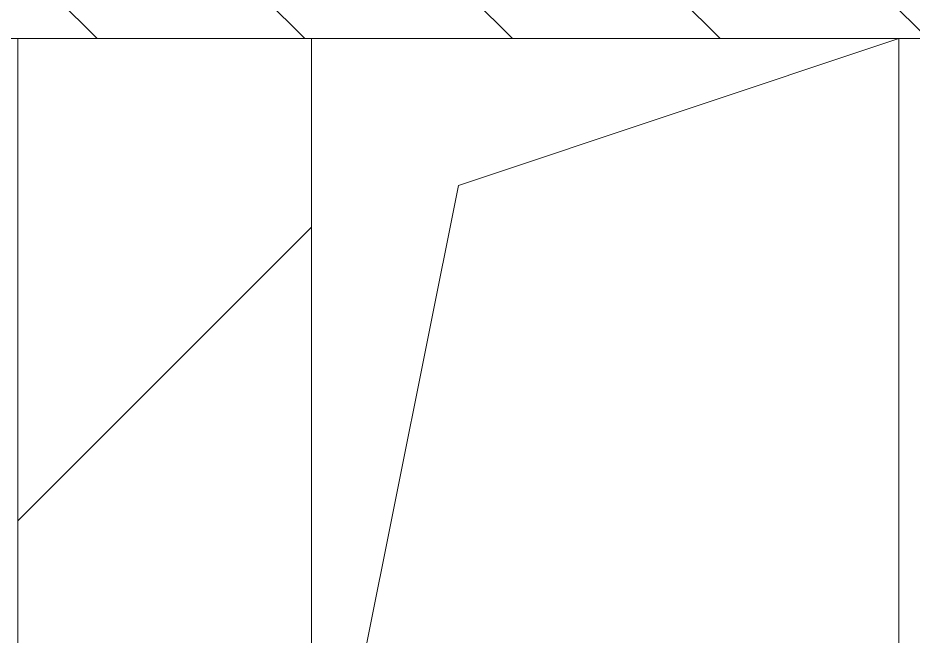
# Model space of a CAD drawing. Header units: millimetres. Extents: x -17017 to 628417, y -109036 to 199237.
# Drawn here: x 345320.7 to 345625.6, y -81185.9 to -80975.3 of the extents above; entities that cross this region are included whole.
import ezdxf

# ---------------------------------------------------------------- set-up
doc = ezdxf.new("R2010")
doc.units = ezdxf.units.MM
for name, color, linetype, lineweight in [('A-FLOR-____-OTLN', 7, 'Continuous', 9), ('A-GENM-____-OTLN', 7, 'Continuous', 9), ('A-WALL-____-MCUT-3', 7, 'Continuous', 9), ('A-WALL-____-PATT-1', 7, 'Continuous', 9), ('A-WALL-FNSH-MCUT-1', 7, 'Continuous', 9)]:
    doc.layers.add(name, color=color, linetype=linetype, lineweight=lineweight)

# ---------------------------------------------------------------- blocks, each defined once
blk = doc.blocks.new('AR_Отверстие прямоугольное _в плите_ - AR_Отверстие прямоугольное _в плите_-V192-АР1_План отверстий 3 этажа в осях 1-64_А-ГГ')
at = {"layer": 'A-GENM-____-OTLN'}
for p, q in [((-50, 100), (100, 150)), ((100, -150), (100, 150)), ((-100, -150), (-50, 100))]:
    blk.add_line(p, q, dxfattribs=at)

msp = doc.modelspace()

# ---------------------------------------------------------------- hatches: boundary and pattern name
at = {"layer": 'A-WALL-____-PATT-1'}
h = msp.add_hatch(dxfattribs=at)
h.set_pattern_fill('FP_6', color=256, style=0, pattern_type=2)
h.set_pattern_definition([(135, (283770.707, -86863.456), (-35.35534, -35.35534), [])])
h.paths.add_polyline_path([(346120.71, -80982.41), (346120.71, -80782.41), (343620.71, -80782.41), (343620.71, -80982.41), (345618.28, -80982.41)], flags=0)
h = msp.add_hatch(dxfattribs=at)
h.set_pattern_fill('FP_4', color=256, style=0, pattern_type=2)
h.set_pattern_definition([(45, (283770.71, -86863.46), (-84.85281, 84.85281), [])])
h.paths.add_polyline_path([(345420.71, -81282.41), (345420.71, -80982.41), (345320.71, -80982.41), (345320.71, -81282.41)], flags=0)

# ---------------------------------------------------------------- linework, layer by layer
at = {"layer": 'A-FLOR-____-OTLN'}
msp.add_line((345620.71, -80982.41), (345620.71, -81282.41), dxfattribs=at)
at = {"layer": 'A-WALL-____-MCUT-3'}
msp.add_line((343620.71, -80982.41), (346120.71, -80982.41), dxfattribs=at)
at = {"layer": 'A-WALL-FNSH-MCUT-1'}
for p, q in [((345320.71, -80982.41), (345320.71, -81282.41)), ((345420.71, -81282.41), (345420.71, -80982.41))]:
    msp.add_line(p, q, dxfattribs=at)

# ---------------------------------------------------------------- block references
at = {"layer": 'A-GENM-____-OTLN'}
msp.add_blockref('AR_Отверстие прямоугольное _в плите_ - AR_Отверстие прямоугольное _в плите_-V192-АР1_План отверстий 3 этажа в осях 1-64_А-ГГ', (345520.71, -81132.41), dxfattribs=at)

doc.saveas('drawing.dxf')
